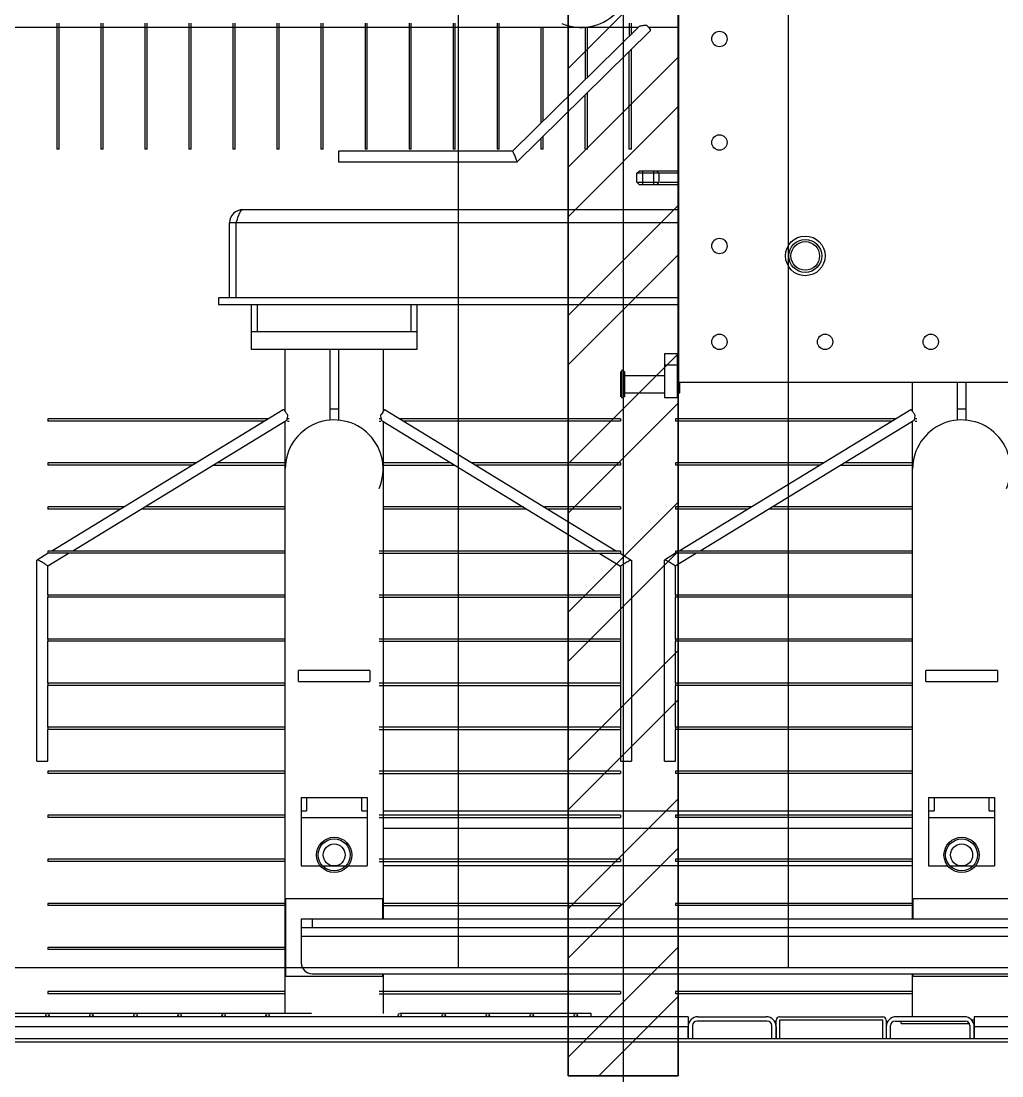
# Model space of a CAD drawing. Header units: millimetres. Extents: x 32496 to 166256, y 3504 to 23939.
# Drawn here: x 95553 to 96444, y 6319 to 7277 of the extents above; entities that cross this region are included whole.
import ezdxf

# ---------------------------------------------------------------- set-up
doc = ezdxf.new("R2010")
doc.units = ezdxf.units.MM
doc.linetypes.add('CENTER', pattern=[50.8, 31.75, -6.35, 6.35, -6.35])
doc.layers.get('0').update_dxf_attribs({"lineweight": 35})
for name, color, linetype in [('FG-S100X100-2068_0', 7, 'Continuous'), ('FG-S80-40-2519_0', 7, 'Continuous'), ('FG-S80-40-922_5_0', 7, 'Continuous'), ('S04S0230_0', 7, 'Continuous'), ('YBM-26-03_3_0', 7, 'Continuous'), ('变压器模型_1__0', 7, 'Continuous')]:
    doc.layers.add(name, color=color, linetype=linetype)

# ---------------------------------------------------------------- blocks, each defined once
blk = doc.blocks.new('etryt5rte')
at = {"color": 2, "linetype": 'CENTER', "lineweight": -3, "ltscale": 0.01}
for p, q in [((68002.72, -53516.66), (68002.72, -56425.55)), ((67952.72, -53717.92), (67952.72, -56055.92))]:
    blk.add_line(p, q, dxfattribs=at)
at = {"color": 2}
for p, q in [((67952.72, -53717.89), (67952.72, -56055.92)), ((68052.72, -53717.89), (68052.72, -56055.89)), ((68052.72, -56055.92), (68052.72, -53717.89)), ((67952.72, -55140.95), (68052.72, -55040.95)), ((67952.72, -55230.75), (68052.72, -55130.75)), ((67952.72, -55275.65), (68052.72, -55175.65)), ((67952.72, -55365.45), (68052.72, -55265.45)), ((67952.72, -55410.35), (68052.72, -55310.35)), ((67952.72, -55500.16), (68052.72, -55400.16)), ((67952.72, -55545.06), (68052.72, -55445.06)), ((67952.72, -55634.86), (68052.72, -55534.86)), ((67952.72, -55679.76), (68052.72, -55579.76)), ((67952.72, -55769.56), (68052.72, -55669.56)), ((67952.72, -55814.46), (68052.72, -55714.46)), ((67952.72, -55904.27), (68052.72, -55804.27)), ((67952.72, -55949.17), (68052.72, -55849.17)), ((67952.72, -56038.97), (68052.72, -55938.97)), ((67980.67, -56055.92), (68052.72, -55983.87)), ((67952.72, -56055.92), (68052.72, -56055.92))]:
    blk.add_line(p, q, dxfattribs=at)
at = {"color": 2, "lineweight": -3}
for p, q in [((67852.72, -53816.87), (67852.72, -55956.97)), ((68152.72, -53816.87), (68152.72, -55956.97)), ((64002.7, -55957.51), (75894.64, -55957.51))]:
    blk.add_line(p, q, dxfattribs=at)
blk = doc.blocks.new('gtrytrgtrr')
at = {"layer": 'FG-S100X100-2068_0', "color": 7, "linetype": 'Continuous'}
for p, q in [((64461.76, -74723.29), (64461.76, -74706.29)), ((64464.76, -74703.29), (64558.76, -74703.29)), ((64464.76, -74706.29), (64464.76, -74723.29)), ((64558.76, -74706.29), (64464.76, -74706.29)), ((64558.76, -74723.29), (64558.76, -74706.29)), ((64561.76, -74706.29), (64561.76, -74723.29))]:
    blk.add_line(p, q, dxfattribs=at)
for centre, start, end in [((64464.76, -74706.29), 90, 180), ((64558.76, -74706.29), 0, 90)]:
    blk.add_arc(centre, 3, start, end, dxfattribs=at)
at = {"layer": 'FG-S80-40-2519_0', "color": 7, "linetype": 'Continuous'}
for p, q in [((64453.76, -74707.29), (64389.76, -74707.29)), ((64390.76, -74703.29), (64452.76, -74703.29)), ((64569.76, -74707.29), (64633.76, -74707.29)), ((64632.76, -74703.29), (64570.76, -74703.29)), ((64381.76, -74723.29), (64381.76, -74712.29)), ((64385.76, -74711.29), (64385.76, -74723.29)), ((64457.76, -74723.29), (64457.76, -74711.29)), ((64461.76, -74712.29), (64461.76, -74723.29)), ((64561.76, -74712.29), (64561.76, -74723.29)), ((64565.76, -74723.29), (64565.76, -74711.29)), ((64637.76, -74711.29), (64637.76, -74723.29)), ((64641.76, -74723.29), (64641.76, -74712.29))]:
    blk.add_line(p, q, dxfattribs=at)
for centre, radius, start, end in [((64390.76, -74712.29), 9, 90, 180), ((64389.76, -74711.29), 4, 90, 180), ((64452.76, -74712.29), 9, 0, 90), ((64453.76, -74711.29), 4, 0, 90), ((64570.76, -74712.29), 9, 90, 180), ((64569.76, -74711.29), 4, 90, 180), ((64632.76, -74712.29), 9, 0, 90), ((64633.76, -74711.29), 4, 0, 90)]:
    blk.add_arc(centre, radius, start, end, dxfattribs=at)
at = {"layer": 'FG-S80-40-922_5_0', "color": 7, "linetype": 'Continuous'}
for p, q in [((64381.76, -74703.29), (63459.26, -74703.29)), ((64381.76, -74703.29), (64381.76, -74723.29)), ((64641.76, -74703.29), (64641.76, -74723.29)), ((65564.26, -74703.29), (64641.76, -74703.29))]:
    blk.add_line(p, q, dxfattribs=at)
at = {"layer": 'FG-S80-40-922_5_0', "color": 9, "linetype": 'Continuous'}
for p, q in [((64381.76, -74712.29), (63459.26, -74712.29)), ((65564.26, -74712.29), (64641.76, -74712.29))]:
    blk.add_line(p, q, dxfattribs=at)
at = {"layer": 'S04S0230_0', "color": 7, "linetype": 'Continuous'}
blk.add_line((72186.26, -74723.29), (60350.26, -74723.29), dxfattribs=at)
at = {"layer": 'S04S0230_0', "color": 9, "linetype": 'Continuous'}
blk.add_line((72186.26, -74726.29), (60350.26, -74726.29), dxfattribs=at)
at = {"layer": 'YBM-26-03_3_0', "color": 7, "linetype": 'Continuous'}
for p, q in [((64039.76, -74700.29), (63544.76, -74700.29)), ((64293.76, -74700.29), (64119.76, -74700.29)), ((64293.76, -74703.29), (64293.76, -74700.29))]:
    blk.add_line(p, q, dxfattribs=at)
for centre in [(63799.76, -74701.79), (63839.76, -74701.79), (63879.76, -74701.79), (63919.76, -74701.79), (63959.76, -74701.79), (63999.76, -74701.79), (64119.76, -74701.79), (64159.76, -74701.79), (64199.76, -74701.79), (64239.76, -74701.79), (64279.76, -74701.79)]:
    blk.add_circle(centre, 1.5, dxfattribs=at)
at = {"layer": '变压器模型_1__0', "color": 6, "linetype": 'Continuous'}
for p, q in [((64373.26, -74127.29), (64373.26, -72983.29)), ((64336.31, -73804.79), (63583.26, -73804.79)), ((63808.26, -73801.04), (63808.26, -73915.29)), ((63810.26, -73915.29), (63810.26, -73801.04)), ((63848.26, -73801.04), (63848.26, -73915.29)), ((63850.26, -73915.29), (63850.26, -73801.04)), ((63888.26, -73801.04), (63888.26, -73915.29)), ((63890.26, -73915.29), (63890.26, -73801.04)), ((63928.26, -73801.04), (63928.26, -73915.29)), ((63930.26, -73915.29), (63930.26, -73801.04)), ((63968.26, -73801.04), (63968.26, -73915.29)), ((63970.26, -73915.29), (63970.26, -73801.04)), ((64008.26, -73801.04), (64008.26, -73915.29)), ((64010.26, -73915.29), (64010.26, -73801.04)), ((64048.26, -73801.04), (64048.26, -73915.29)), ((64050.26, -73915.29), (64050.26, -73801.04)), ((64088.26, -73801.04), (64088.26, -73915.29)), ((64090.26, -73915.29), (64090.26, -73801.04)), ((64128.26, -73801.04), (64128.26, -73915.29)), ((64130.26, -73915.29), (64130.26, -73801.04)), ((64168.26, -73801.04), (64168.26, -73915.29)), ((64170.26, -73915.29), (64170.26, -73801.04)), ((64208.26, -73801.04), (64208.26, -73915.29)), ((64210.26, -73915.29), (64210.26, -73801.04)), ((64337.28, -73803.84), (64222.2, -73917.27)), ((64347.77, -73807.53), (64226.32, -73927.25)), ((64248.26, -73891.58), (64248.26, -73804.79)), ((64250.26, -73889.61), (64250.26, -73804.79)), ((64288.26, -73804.24), (64288.26, -73852.15)), ((64290.26, -73850.18), (64290.26, -73804.79)), ((64328.26, -73801.04), (64328.26, -73812.72)), ((64330.26, -73810.75), (64330.26, -73801.04)), ((64337.21, -73803.97), (64337.29, -73803.83)), ((64373.26, -73804.79), (64345.95, -73804.79)), ((64347.78, -73807.53), (64347.81, -73807.44)), ((64328.26, -73915.29), (64328.26, -73826.77)), ((64330.26, -73915.29), (64330.26, -73824.79)), ((64290.26, -73915.29), (64290.26, -73864.22)), ((64288.26, -73915.29), (64288.26, -73866.19)), ((64250.26, -73915.29), (64250.26, -73903.65)), ((64248.26, -73915.29), (64248.26, -73905.62)), ((63810.26, -73915.29), (63808.26, -73915.29)), ((63850.26, -73915.29), (63848.26, -73915.29)), ((63890.26, -73915.29), (63888.26, -73915.29)), ((63930.26, -73915.29), (63928.26, -73915.29)), ((63970.26, -73915.29), (63968.26, -73915.29)), ((64010.26, -73915.29), (64008.26, -73915.29)), ((64050.26, -73915.29), (64048.26, -73915.29)), ((64064.26, -73917.26), (64064.26, -73927.26)), ((64222.22, -73917.26), (64064.26, -73917.26)), ((64090.26, -73915.29), (64088.26, -73915.29)), ((64130.26, -73915.29), (64128.26, -73915.29)), ((64170.26, -73915.29), (64168.26, -73915.29)), ((64210.26, -73915.29), (64208.26, -73915.29)), ((64222.19, -73917.35), (64222.21, -73917.27)), ((64222.21, -73917.27), (64222.23, -73917.26)), ((64250.26, -73915.29), (64248.26, -73915.29)), ((64290.26, -73915.29), (64288.26, -73915.29)), ((64330.26, -73915.29), (64328.26, -73915.29)), ((64226.3, -73927.26), (64064.26, -73927.26)), ((64226.31, -73927.25), (64226.29, -73927.26)), ((64226.34, -73927.17), (64226.31, -73927.25)), ((64335.26, -73937.29), (64337.26, -73935.29)), ((64335.26, -73945.29), (64335.26, -73937.29)), ((64373.26, -73937.29), (64335.26, -73937.29)), ((64373.26, -73935.29), (64337.26, -73935.29)), ((64355.26, -73937.29), (64353.26, -73935.29)), ((64355.26, -73937.29), (64355.26, -73945.29)), ((64335.26, -73945.29), (64337.26, -73947.29)), ((64335.26, -73945.29), (64355.26, -73945.29)), ((64337.26, -73947.29), (64373.26, -73947.29)), ((64355.26, -73945.29), (64353.26, -73947.29)), ((64356.4, -73945.29), (64373.26, -73945.29)), ((63977.26, -73970.29), (64373.26, -73970.29)), ((63965.26, -74050.29), (63965.26, -73982.29)), ((63971.26, -73982.29), (63965.26, -73982.29)), ((63971.26, -74050.29), (63971.26, -73982.29)), ((63955.26, -74050.29), (63955.26, -74056.29)), ((64373.26, -74050.29), (63955.26, -74050.29)), ((63955.26, -74056.29), (64373.26, -74056.29)), ((63985.26, -74097.29), (63985.26, -74056.29)), ((64135.26, -74056.29), (64135.26, -74097.29)), ((64135.26, -74081.29), (63985.26, -74081.29)), ((64135.26, -74097.29), (63985.26, -74097.29)), ((64015.76, -74153.69), (64015.76, -74097.29)), ((64056.26, -74097.29), (64056.26, -74161.29)), ((64064.26, -74097.29), (64064.26, -74161.29)), ((64104.76, -74097.29), (64104.76, -74153.69)), ((64360.26, -74101.29), (64360.26, -74141.29)), ((64372.26, -74101.29), (64360.26, -74101.29)), ((64372.26, -74141.29), (64372.26, -74101.29)), ((64320.26, -74117.28), (64320.26, -74140.31)), ((64323.26, -74116.29), (64321.26, -74116.29)), ((64324.26, -74140.31), (64324.26, -74117.27)), ((64324.26, -74120.79), (64360.26, -74120.79)), ((67167.26, -74127.29), (64373.26, -74127.29)), ((64374.26, -74136.79), (64374.26, -74127.29)), ((64585.76, -74153.69), (64585.76, -74127.29)), ((64626.26, -74127.29), (64626.26, -74161.29)), ((64634.26, -74127.29), (64634.26, -74161.29)), ((64323.26, -74141.29), (64321.26, -74141.29)), ((64324.26, -74136.79), (64360.26, -74136.79)), ((64372.26, -74141.29), (64360.26, -74141.29)), ((64372.26, -74136.79), (64374.26, -74136.79)), ((64014.06, -74152), (63803.7, -74280.29)), ((64056.26, -74151.29), (64064.26, -74151.29)), ((64106.47, -74152), (64316.82, -74280.29)), ((64584.06, -74152), (64373.7, -74280.29)), ((64626.26, -74151.29), (64634.26, -74151.29)), ((63800.26, -74160.29), (63800.26, -74162.29)), ((64000.47, -74160.29), (63800.26, -74160.29)), ((63997.19, -74162.29), (63800.26, -74162.29)), ((64016.58, -74162.12), (63822.81, -74280.29)), ((64015.76, -74700.29), (64015.76, -74162.29)), ((64019.51, -74160.29), (64017.79, -74160.29)), ((64017.95, -74162.29), (64019.51, -74162.29)), ((64102.57, -74160.29), (64101.01, -74160.29)), ((64101.01, -74162.29), (64102.74, -74162.29)), ((64103.94, -74162.12), (64297.71, -74280.29)), ((64104.76, -74162.29), (64104.76, -74614.29)), ((64320.26, -74160.29), (64120.06, -74160.29)), ((64320.26, -74162.29), (64123.34, -74162.29)), ((64320.26, -74160.29), (64320.26, -74162.29)), ((64370.26, -74160.29), (64370.26, -74162.29)), ((64570.47, -74160.29), (64370.26, -74160.29)), ((64567.19, -74162.29), (64370.26, -74162.29)), ((64586.58, -74162.12), (64392.81, -74280.29)), ((64585.76, -74614.29), (64585.76, -74162.29)), ((64589.51, -74160.29), (64587.79, -74160.29)), ((64587.95, -74162.29), (64589.51, -74162.29)), ((63800.26, -74200.29), (63800.26, -74202.29)), ((63934.88, -74200.29), (63800.26, -74200.29)), ((64015.76, -74200.29), (63953.99, -74200.29)), ((64166.54, -74200.29), (64104.76, -74200.29)), ((64320.26, -74200.29), (64185.65, -74200.29)), ((64320.26, -74200.29), (64320.26, -74202.29)), ((64370.26, -74200.29), (64370.26, -74202.29)), ((64504.88, -74200.29), (64370.26, -74200.29)), ((64585.76, -74200.29), (64523.99, -74200.29)), ((63931.6, -74202.29), (63800.26, -74202.29)), ((63950.71, -74202.29), (64016.31, -74202.29)), ((64104.22, -74202.29), (64169.81, -74202.29)), ((64320.26, -74202.29), (64188.93, -74202.29)), ((64501.6, -74202.29), (64370.26, -74202.29)), ((64520.71, -74202.29), (64586.31, -74202.29)), ((63800.26, -74240.29), (63800.26, -74242.29)), ((63869.29, -74240.29), (63800.26, -74240.29)), ((63866.01, -74242.29), (63800.26, -74242.29)), ((64015.76, -74242.29), (63885.12, -74242.29)), ((64015.76, -74240.29), (63888.4, -74240.29)), ((64232.12, -74240.29), (64104.76, -74240.29)), ((64235.4, -74242.29), (64104.76, -74242.29)), ((64320.26, -74240.29), (64251.23, -74240.29)), ((64320.26, -74242.29), (64254.51, -74242.29)), ((64320.26, -74240.29), (64320.26, -74242.29)), ((64370.26, -74240.29), (64370.26, -74242.29)), ((64439.29, -74240.29), (64370.26, -74240.29)), ((64436.01, -74242.29), (64370.26, -74242.29)), ((64585.76, -74242.29), (64455.12, -74242.29)), ((64585.76, -74240.29), (64458.4, -74240.29)), ((63800.37, -74282.32), (63790.31, -74288.46)), ((63819.54, -74282.29), (63800.13, -74294.13)), ((63800.26, -74280.29), (63800.26, -74282.29)), ((64015.76, -74280.29), (63800.26, -74280.29)), ((64015.76, -74282.29), (63800.26, -74282.29)), ((64320.26, -74280.29), (64101.01, -74280.29)), ((64101.01, -74282.29), (64320.26, -74282.29)), ((64300.99, -74282.29), (64320.39, -74294.13)), ((64320.16, -74282.32), (64330.21, -74288.46)), ((64320.26, -74280.29), (64320.26, -74282.29)), ((64370.37, -74282.32), (64360.31, -74288.46)), ((64389.54, -74282.29), (64370.13, -74294.13)), ((64370.26, -74280.29), (64370.26, -74282.29)), ((64585.76, -74280.29), (64370.26, -74280.29)), ((64585.76, -74282.29), (64370.26, -74282.29)), ((63790.22, -74471.29), (63790.22, -74288.51)), ((63790.31, -74288.46), (63790.24, -74288.5)), ((63800.13, -74294.13), (63800.21, -74294.08)), ((63800.22, -74320.29), (63800.22, -74294.07)), ((64320.39, -74294.13), (64320.3, -74294.06)), ((64320.3, -74294.07), (64320.3, -74320.29)), ((64330.21, -74288.46), (64330.3, -74288.53)), ((64330.3, -74288.51), (64330.3, -74471.29)), ((64360.22, -74471.29), (64360.22, -74288.51)), ((64360.31, -74288.46), (64360.24, -74288.5)), ((64370.13, -74294.13), (64370.21, -74294.08)), ((64370.22, -74320.29), (64370.22, -74294.07)), ((63800.22, -74360.29), (63800.22, -74322.29)), ((63800.26, -74320.29), (63800.26, -74322.29)), ((64015.76, -74320.29), (63800.26, -74320.29)), ((64015.76, -74322.29), (63800.26, -74322.29)), ((64320.26, -74320.29), (64101.01, -74320.29)), ((64101.01, -74322.29), (64320.26, -74322.29)), ((64320.26, -74320.29), (64320.26, -74322.29)), ((64320.3, -74322.29), (64320.3, -74360.29)), ((64370.22, -74360.29), (64370.22, -74322.29)), ((64370.26, -74320.29), (64370.26, -74322.29)), ((64585.76, -74320.29), (64370.26, -74320.29)), ((64585.76, -74322.29), (64370.26, -74322.29)), ((63800.22, -74400.29), (63800.22, -74362.29)), ((63800.26, -74360.29), (63800.26, -74362.29)), ((64015.76, -74360.29), (63800.26, -74360.29)), ((64015.76, -74362.29), (63800.26, -74362.29)), ((64320.26, -74360.29), (64101.01, -74360.29)), ((64101.01, -74362.29), (64320.26, -74362.29)), ((64320.26, -74360.29), (64320.26, -74362.29)), ((64320.3, -74362.29), (64320.3, -74400.29)), ((64370.22, -74400.29), (64370.22, -74362.29)), ((64370.26, -74360.29), (64370.26, -74362.29)), ((64585.76, -74360.29), (64370.26, -74360.29)), ((64585.76, -74362.29), (64370.26, -74362.29)), ((64027.76, -74398.79), (64027.76, -74388.79)), ((64092.76, -74388.79), (64027.76, -74388.79)), ((64092.76, -74388.79), (64092.76, -74398.79)), ((64597.76, -74398.79), (64597.76, -74388.79)), ((64662.76, -74388.79), (64597.76, -74388.79)), ((64662.76, -74388.79), (64662.76, -74398.79)), ((63800.22, -74440.29), (63800.22, -74402.29)), ((63800.26, -74400.29), (63800.26, -74402.29)), ((64015.76, -74400.29), (63800.26, -74400.29)), ((64015.76, -74402.29), (63800.26, -74402.29)), ((64027.76, -74398.79), (64092.76, -74398.79)), ((64320.26, -74400.29), (64101.01, -74400.29)), ((64101.01, -74402.29), (64320.26, -74402.29)), ((64320.26, -74400.29), (64320.26, -74402.29)), ((64320.3, -74402.29), (64320.3, -74440.29)), ((64370.22, -74440.29), (64370.22, -74402.29)), ((64370.26, -74400.29), (64370.26, -74402.29)), ((64585.76, -74400.29), (64370.26, -74400.29)), ((64585.76, -74402.29), (64370.26, -74402.29)), ((64597.76, -74398.79), (64662.76, -74398.79)), ((63800.26, -74440.29), (63800.26, -74442.29)), ((64015.76, -74440.29), (63800.26, -74440.29)), ((64320.26, -74440.29), (64101.01, -74440.29)), ((64320.26, -74440.29), (64320.26, -74442.29)), ((64370.26, -74440.29), (64370.26, -74442.29)), ((64585.76, -74440.29), (64370.26, -74440.29)), ((63800.22, -74471.29), (63800.22, -74442.29)), ((64015.76, -74442.29), (63800.26, -74442.29)), ((64101.01, -74442.29), (64320.26, -74442.29)), ((64320.3, -74442.29), (64320.3, -74471.29)), ((64370.22, -74471.29), (64370.22, -74442.29)), ((64585.76, -74442.29), (64370.26, -74442.29)), ((63790.22, -74471.29), (63800.22, -74471.29)), ((64320.3, -74471.29), (64330.3, -74471.29)), ((64360.22, -74471.29), (64370.22, -74471.29)), ((63800.26, -74480.29), (63800.26, -74482.29)), ((64015.76, -74480.29), (63800.26, -74480.29)), ((64015.76, -74482.29), (63800.26, -74482.29)), ((64320.26, -74480.29), (64101.01, -74480.29)), ((64101.01, -74482.29), (64320.26, -74482.29)), ((64320.26, -74480.29), (64320.26, -74482.29)), ((64370.26, -74480.29), (64370.26, -74482.29)), ((64585.76, -74480.29), (64370.26, -74480.29)), ((64585.76, -74482.29), (64370.26, -74482.29)), ((64030.26, -74504.29), (64030.26, -74566.29)), ((64030.26, -74504.29), (64090.26, -74504.29)), ((64090.26, -74504.29), (64090.26, -74566.29)), ((64600.26, -74504.29), (64600.26, -74566.29)), ((64600.26, -74504.29), (64660.26, -74504.29)), ((64660.26, -74504.29), (64660.26, -74566.29)), ((64030.26, -74516.29), (64035.26, -74516.29)), ((64085.26, -74516.29), (64090.26, -74516.29)), ((64104.76, -74516.29), (64585.76, -74516.29)), ((64600.26, -74516.29), (64605.26, -74516.29)), ((64655.26, -74516.29), (64660.26, -74516.29)), ((63800.26, -74520.29), (63800.26, -74522.29)), ((64015.76, -74520.29), (63800.26, -74520.29)), ((64015.76, -74522.29), (63800.26, -74522.29)), ((64030.26, -74522.29), (64090.26, -74522.29)), ((64320.26, -74520.29), (64101.01, -74520.29)), ((64101.01, -74522.29), (64320.26, -74522.29)), ((64320.26, -74520.29), (64320.26, -74522.29)), ((64370.26, -74520.29), (64370.26, -74522.29)), ((64585.76, -74520.29), (64370.26, -74520.29)), ((64585.76, -74522.29), (64370.26, -74522.29)), ((64600.26, -74522.29), (64660.26, -74522.29)), ((63800.26, -74560.29), (63800.26, -74562.29)), ((64015.76, -74560.29), (63800.26, -74560.29)), ((64015.76, -74562.29), (63800.26, -74562.29)), ((64320.26, -74560.29), (64101.01, -74560.29)), ((64101.01, -74562.29), (64320.26, -74562.29)), ((64320.26, -74560.29), (64320.26, -74562.29)), ((64370.26, -74560.29), (64370.26, -74562.29)), ((64585.76, -74560.29), (64370.26, -74560.29)), ((64585.76, -74562.29), (64370.26, -74562.29)), ((64030.26, -74566.29), (64047.8, -74566.29)), ((64050.16, -74566.29), (64070.39, -74566.29)), ((64072.69, -74566.29), (64090.26, -74566.29)), ((64585.76, -74566.29), (64104.76, -74566.29)), ((64600.26, -74566.29), (64617.8, -74566.29)), ((64620.16, -74566.29), (64640.39, -74566.29)), ((64642.69, -74566.29), (64660.26, -74566.29)), ((63800.26, -74600.29), (63800.26, -74602.29)), ((64015.76, -74600.29), (63800.26, -74600.29)), ((64015.76, -74602.29), (63800.26, -74602.29)), ((64016.27, -74666.29), (64016.27, -74596.29)), ((64104.26, -74596.29), (64016.27, -74596.29)), ((64104.26, -74596.29), (64104.26, -74614.29)), ((64104.26, -74602.29), (64320.26, -74602.29)), ((64320.26, -74600.29), (64104.76, -74600.29)), ((64320.26, -74600.29), (64320.26, -74602.29)), ((64370.26, -74600.29), (64370.26, -74602.29)), ((64585.76, -74600.29), (64370.26, -74600.29)), ((64585.76, -74602.29), (64370.26, -74602.29)), ((64586.27, -74614.29), (64586.27, -74596.29)), ((64674.26, -74596.29), (64586.27, -74596.29)), ((64030.26, -74614.29), (64030.26, -74654.29)), ((64030.26, -74614.29), (67510.26, -74614.29)), ((64030.26, -74622.29), (67510.26, -74622.29)), ((63800.26, -74640.29), (63800.26, -74642.29)), ((64015.76, -74640.29), (63800.26, -74640.29)), ((64015.76, -74642.29), (63800.26, -74642.29)), ((64016.27, -74666.29), (64104.26, -74666.29)), ((64040.26, -74664.29), (67500.26, -74664.29)), ((64104.26, -74664.29), (64104.26, -74666.29)), ((64104.76, -74664.29), (64104.76, -74700.29)), ((64585.76, -74703.29), (64585.76, -74664.29)), ((64586.27, -74666.29), (64586.27, -74664.29)), ((64586.27, -74666.29), (64674.26, -74666.29)), ((63800.26, -74680.29), (63800.26, -74682.29)), ((64015.76, -74680.29), (63800.26, -74680.29)), ((64015.76, -74682.29), (63800.26, -74682.29)), ((64320.26, -74680.29), (64101.01, -74680.29)), ((64101.01, -74682.29), (64320.26, -74682.29)), ((64320.26, -74680.29), (64320.26, -74682.29)), ((64370.26, -74680.29), (64370.26, -74682.29)), ((64585.76, -74680.29), (64370.26, -74680.29)), ((64585.76, -74682.29), (64370.26, -74682.29)), ((64575.26, -74709.29), (64575.26, -74707.29)), ((64641.76, -74706.29), (64639.47, -74706.29)), ((64575.26, -74709.29), (64637.76, -74709.29))]:
    blk.add_line(p, q, dxfattribs=at)
at = {"layer": '变压器模型_1__0', "color": 9, "linetype": 'Continuous'}
for p, q in [((64340.26, -73935.29), (64340.26, -73947.29)), ((64350.26, -73935.29), (64350.26, -73947.29)), ((64373.26, -73982.29), (63971.26, -73982.29)), ((63990.26, -74056.29), (63990.26, -74081.29)), ((64130.26, -74081.29), (64130.26, -74056.29)), ((64360.26, -74111.29), (64372.26, -74111.29)), ((64321.26, -74116.29), (64321.26, -74141.29)), ((64323.26, -74141.29), (64323.26, -74116.29)), ((64035.26, -74504.29), (64035.26, -74516.29)), ((64085.26, -74516.29), (64085.26, -74504.29)), ((64605.26, -74504.29), (64605.26, -74516.29)), ((64655.26, -74516.29), (64655.26, -74504.29)), ((64585.76, -74532.29), (64104.76, -74532.29)), ((64040.26, -74614.29), (64040.26, -74622.29)), ((67510.26, -74630.29), (64030.26, -74630.29))]:
    blk.add_line(p, q, dxfattribs=at)
at = {"layer": '变压器模型_1__0', "color": 6, "linetype": 'Continuous'}
for centre, radius in [((64410.26, -73815.29), 7), ((64410.26, -73909.29), 7), ((64410.26, -74003.29), 7), ((64488.26, -74012.29), 18), ((64488.26, -74012.29), 15), ((64488.26, -74012.29), 13), ((64410.26, -74090.29), 7), ((64506.26, -74090.29), 7), ((64602.26, -74090.29), 7), ((64060.26, -74556.29), 16), ((64060.26, -74556.29), 14.5), ((64630.26, -74556.29), 16), ((64630.26, -74556.29), 14.5), ((64060.26, -74556.29), 10), ((64630.26, -74556.29), 10)]:
    blk.add_circle(centre, radius, dxfattribs=at)
for centre, radius, start, end in [((64284.76, -73760.29), 44.5, 246.45601, 90), ((64318.94, -73828.91), 36.21, 44.07957, 46.25849), ((64320.23, -73827.73), 34.47, 41.70891, 44.15765), ((63977.26, -73982.29), 12, 90, 180), ((64060.26, -74205.79), 44.5, 336.45544, 180), ((64130.97, -74172.66), 32.41, 148.85515, 150.59471), ((64630.26, -74205.79), 44.5, 336.45544, 180), ((64040.26, -74654.29), 10, 180, 270)]:
    blk.add_arc(centre, radius, start, end, dxfattribs=at)
for points, knots in [([(64337.28, -73803.84), (64337.54, -73803.59), (64338.49, -73803.35), (64340.01, -73803.03), (64341.93, -73802.83), (64343.28, -73802.76), (64343.98, -73802.75)], [0, 0, 0, 0, 0.156599, 0.405408, 0.694207, 1, 1, 1, 1]), ([(64347.81, -73807.44), (64347.81, -73807.3), (64347.63, -73806.96), (64347.06, -73806.06), (64346.44, -73805.33), (64345.96, -73804.8)], [0, 0, 0, 0, 0.122392, 0.338512, 1, 1, 1, 1]), ([(64222.22, -73917.26), (64222.36, -73917.27), (64222.58, -73917.83), (64223.05, -73918.54), (64223.62, -73919.85), (64224.04, -73920.79), (64224.26, -73921.31)], [0, 0, 0, 0, 0.090873, 0.310349, 0.626965, 1, 1, 1, 1]), ([(64224.26, -73921.31), (64224.77, -73922.51), (64225.47, -73924.2), (64226.09, -73926.16), (64226.34, -73926.9), (64226.34, -73927.17)], [0, 0, 0, 0, 0.632275, 0.871536, 1, 1, 1, 1]), ([(63972.33, -73978.98), (63972.85, -73977.4), (63973.79, -73974.74), (63975.01, -73972.11), (63975.76, -73971.2)], [0, 0, 0, 0, 0.584856, 1, 1, 1, 1]), ([(63975.76, -73971.2), (63975.88, -73971.06), (63976.27, -73970.63), (63976.85, -73970.29), (63977.26, -73970.29)], [0, 0, 0, 0, 0.306057, 1, 1, 1, 1]), ([(64014.98, -74152.69), (64014.81, -74152.51), (64014.54, -74152.25), (64014.2, -74152), (64014.06, -74152)], [0, 0, 0, 0, 0.645003, 1, 1, 1, 1]), ([(64106.47, -74152), (64106.21, -74152), (64105.59, -74152.64), (64105.11, -74153.17), (64104.8, -74153.58)], [0, 0, 0, 0, 0.334187, 1, 1, 1, 1]), ([(64584.98, -74152.69), (64584.81, -74152.51), (64584.54, -74152.25), (64584.2, -74152), (64584.06, -74152)], [0, 0, 0, 0, 0.645003, 1, 1, 1, 1]), ([(64017.79, -74156.75), (64017.31, -74155.91), (64016.65, -74154.83), (64015.91, -74153.81), (64015.73, -74153.58)], [0, 0, 0, 0, 0.768624, 1, 1, 1, 1]), ([(64017.07, -74161.46), (64017.03, -74161.55), (64016.92, -74161.78), (64016.76, -74162.12), (64016.58, -74162.12)], [0, 0, 0, 0, 0.365429, 1, 1, 1, 1]), ([(64017.38, -74160.39), (64017.36, -74160.49), (64017.27, -74160.85), (64017.16, -74161.21), (64017.07, -74161.46)], [0, 0, 0, 0, 0.279582, 1, 1, 1, 1]), ([(64017.8, -74156.76), (64017.79, -74157.08), (64017.73, -74158.3), (64017.58, -74159.52), (64017.38, -74160.39)], [0, 0, 0, 0, 0.267337, 1, 1, 1, 1]), ([(64102.98, -74159.56), (64102.95, -74159.34), (64102.81, -74158.41), (64102.74, -74157.47), (64102.72, -74156.76)], [0, 0, 0, 0, 0.237274, 1, 1, 1, 1]), ([(64103.94, -74162.12), (64103.73, -74162.12), (64103.4, -74161.34), (64103.24, -74160.81), (64103.14, -74160.39)], [0, 0, 0, 0, 0.326421, 1, 1, 1, 1]), ([(64104.8, -74153.58), (64104.67, -74153.75), (64104.11, -74154.5), (64103.6, -74155.29), (64103.23, -74155.9)], [0, 0, 0, 0, 0.230787, 1, 1, 1, 1]), ([(64587.79, -74156.75), (64587.31, -74155.91), (64586.65, -74154.83), (64585.91, -74153.81), (64585.73, -74153.58)], [0, 0, 0, 0, 0.768624, 1, 1, 1, 1]), ([(64587.07, -74161.46), (64587.03, -74161.55), (64586.92, -74161.78), (64586.76, -74162.12), (64586.58, -74162.12)], [0, 0, 0, 0, 0.365429, 1, 1, 1, 1]), ([(64587.38, -74160.39), (64587.36, -74160.49), (64587.27, -74160.85), (64587.16, -74161.21), (64587.07, -74161.46)], [0, 0, 0, 0, 0.279582, 1, 1, 1, 1]), ([(64587.8, -74156.76), (64587.79, -74157.08), (64587.73, -74158.3), (64587.58, -74159.52), (64587.38, -74160.39)], [0, 0, 0, 0, 0.267337, 1, 1, 1, 1]), ([(63796.18, -74291.29), (63795.57, -74290.94), (63794.38, -74290.28), (63792.7, -74289.39), (63791.37, -74288.81), (63790.6, -74288.46), (63790.31, -74288.46)], [0, 0, 0, 0, 0.321177, 0.62628, 0.869184, 1, 1, 1, 1]), ([(63800.22, -74294.07), (63800.21, -74293.9), (63799.66, -74293.56), (63798.92, -74292.94), (63797.62, -74292.15), (63796.69, -74291.59), (63796.18, -74291.29)], [0, 0, 0, 0, 0.10217, 0.328304, 0.640641, 1, 1, 1, 1]), ([(64320.31, -74294.07), (64320.31, -74293.9), (64320.86, -74293.56), (64321.61, -74292.94), (64322.9, -74292.15), (64323.84, -74291.59), (64324.35, -74291.29)], [0, 0, 0, 0, 0.10242, 0.328402, 0.640675, 1, 1, 1, 1]), ([(64324.35, -74291.29), (64324.95, -74290.94), (64326.14, -74290.28), (64327.82, -74289.39), (64329.16, -74288.82), (64329.93, -74288.46), (64330.21, -74288.46)], [0, 0, 0, 0, 0.32121, 0.626361, 0.869323, 1, 1, 1, 1]), ([(64366.18, -74291.29), (64365.57, -74290.94), (64364.38, -74290.28), (64362.7, -74289.39), (64361.37, -74288.81), (64360.6, -74288.46), (64360.31, -74288.46)], [0, 0, 0, 0, 0.321177, 0.62628, 0.869184, 1, 1, 1, 1]), ([(64370.22, -74294.07), (64370.21, -74293.9), (64369.66, -74293.56), (64368.92, -74292.94), (64367.62, -74292.15), (64366.69, -74291.59), (64366.18, -74291.29)], [0, 0, 0, 0, 0.10217, 0.328304, 0.640641, 1, 1, 1, 1])]:
    blk.add_open_spline(points, degree=3, knots=knots, dxfattribs=at)
for points in [[(63971.26, -73982.29), (63971.61, -73981.19), (63971.97, -73980.08), (63972.33, -73978.98)], [(64015.73, -74153.58), (64015.49, -74153.27), (64015.25, -74152.97), (64014.98, -74152.69)], [(64585.73, -74153.58), (64585.49, -74153.27), (64585.25, -74152.97), (64584.98, -74152.69)], [(64103.14, -74160.39), (64103.08, -74160.11), (64103.03, -74159.83), (64102.98, -74159.56)]]:
    blk.add_open_spline(points, degree=3, dxfattribs=at)

msp = doc.modelspace()

# ---------------------------------------------------------------- block references
for name, p in [('etryt5rte', (28096.931, 62375.365)), ('gtrytrgtrr', (31776.885, 81076.369))]:
    msp.add_blockref(name, p)

doc.saveas('drawing.dxf')
